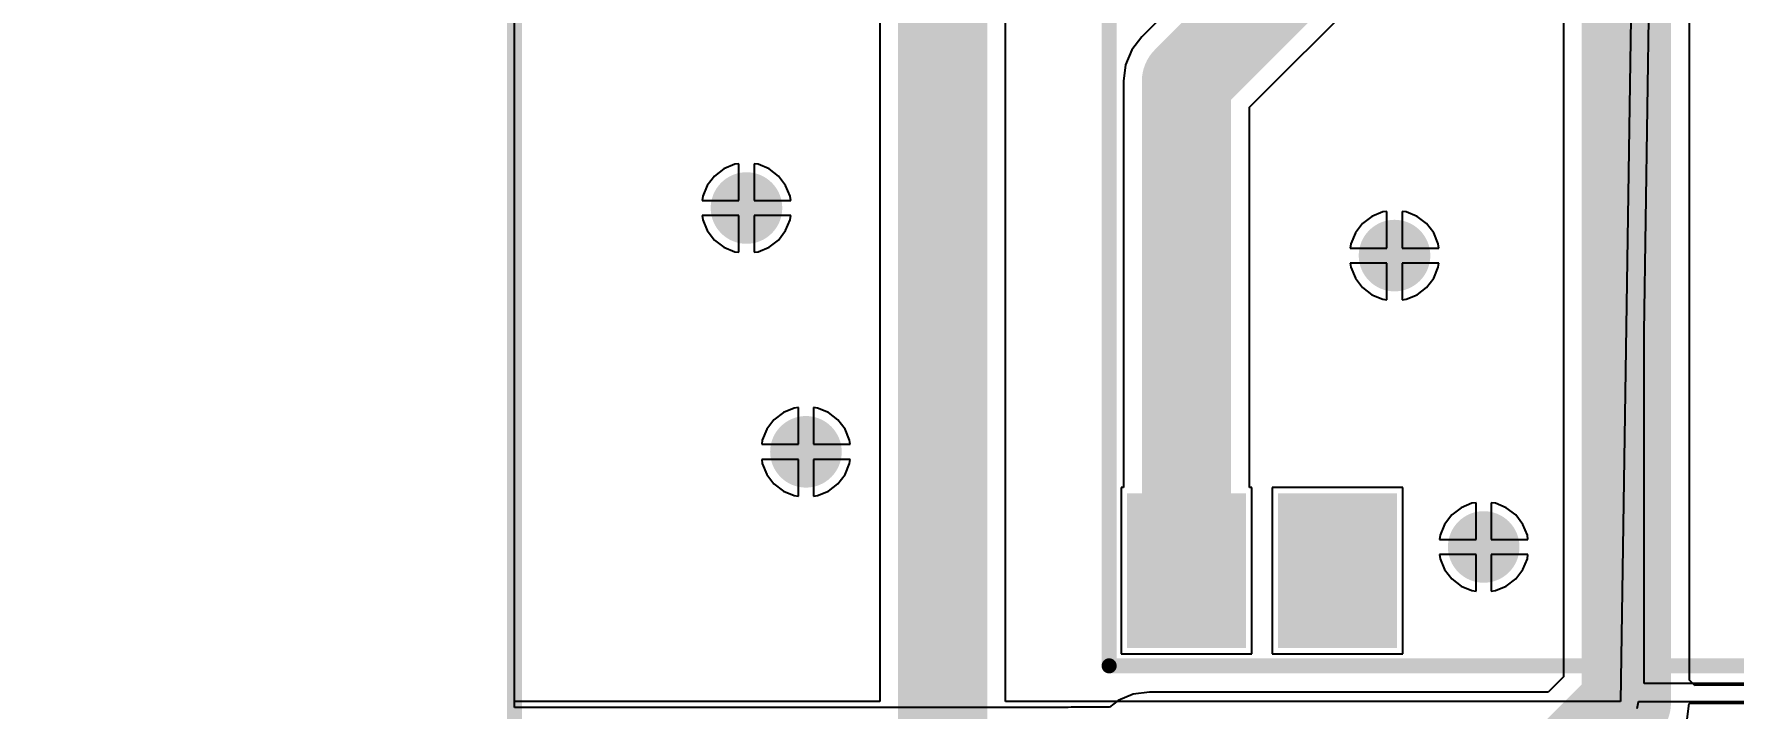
# Model space of a CAD drawing. Header units: millimetres. Extents: x -37 to 96, y -3 to 87.
# Drawn here: x -8.08 to 20.49, y 30.39 to 41.73 of the extents above; entities that cross this region are included whole.
import ezdxf

# ---------------------------------------------------------------- set-up
doc = ezdxf.new("R2010")
doc.units = ezdxf.units.MM
doc.layers.add('AM_5', color=3, linetype='Continuous', lineweight=25)
for name, color, linetype in [('BottomLayer', 5, 'Continuous'), ('BottomSolder', 6, 'Continuous'), ('Mechanical1', 6, 'Continuous'), ('MultiLayer', 9, 'Continuous'), ('TopLayer', 1, 'Continuous'), ('TopOverlay', 2, 'Continuous'), ('TopPaste', 8, 'Continuous'), ('TopSolder', 216, 'Continuous'), ('ViaHoleLayer', 16, 'Continuous')]:
    doc.layers.add(name, color=color, linetype=linetype)
doc.dimstyles.new('AM_ISO$0', dxfattribs={"dimtxt": 3.5, "dimasz": 3.5, "dimexe": 1, "dimexo": 1, "dimgap": 1.5, "dimtad": 1, "dimdsep": 46, "dimtxsty": 'Standard', "dimcen": 0, "dimclrd": 256, "dimclre": 256, "dimclrt": 2, "dimadec": 0, "dimazin": 2, "dimtp": 0.1, "dimtm": 0.1, "dimtfac": 0.71, "dimtdec": 3, "dimtmove": 0, "dimatfit": 3, "dimfxl": 1, "dimlwd": -1, "dimlwe": -1, "dimarcsym": 1})

# ---------------------------------------------------------------- blocks, each defined once
blk = doc.blocks.new('TMR1SM_SMD_28')
at = {"layer": 'TopLayer'}
for points in [[(-17.3, 14.34), (-14.9, 14.34), (-17.3, 16.14), (-14.9, 16.14)], [(-1.2, 14.34), (1.2, 14.34), (-1.2, 16.14), (1.2, 16.14)], [(-17.3, 11.8), (-14.9, 11.8), (-17.3, 13.6), (-14.9, 13.6)], [(-1.2, 11.8), (1.2, 11.8), (-1.2, 13.6), (1.2, 13.6)], [(-1.2, 1.64), (1.2, 1.64), (-1.2, 3.44), (1.2, 3.44)], [(-17.3, -0.9), (-14.9, -0.9), (-17.3, 0.9), (-14.9, 0.9)], [(-1.2, -0.9), (1.2, -0.9), (-1.2, 0.9), (1.2, 0.9)]]:
    blk.add_solid(points, dxfattribs=at)
at = {"layer": 'TopOverlay', "const_width": 0.254}
for points in [[(-17.7, -1.3), (-17.7, 16.5)], [(1.6, 16.5), (-17.7, 16.5)], [(1.6, -1.3), (1.6, 16.5)], [(-17.2, -1.3), (-17.7, -1.3)], [(1.6, -1.3), (-17.2, -1.3)]]:
    blk.add_lwpolyline(points, dxfattribs=at)
at = {"layer": 'TopOverlay', "const_width": 0.127}
for points in [[(-17.764, 16.5, 1), (-17.637, 16.5, 1)], [(-17.764, 16.5, 1), (-17.637, 16.5, 1)], [(1.536, 16.5, 1), (1.663, 16.5, 1)], [(1.536, 16.5, 1), (1.663, 16.5, 1)], [(-17.764, -1.3, 1), (-17.637, -1.3, 1)], [(-17.764, -1.3, 1), (-17.637, -1.3, 1)], [(-17.264, -1.3, 1), (-17.137, -1.3, 1)], [(-17.264, -1.3, 1), (-17.137, -1.3, 1)], [(1.536, -1.3, 1), (1.663, -1.3, 1)], [(1.536, -1.3, 1), (1.663, -1.3, 1)]]:
    blk.add_lwpolyline(points, format="xyb", close=True, dxfattribs=at)
at = {"layer": 'TopPaste'}
for points in [[(-17.3, 14.34), (-14.9, 14.34), (-17.3, 16.14), (-14.9, 16.14)], [(-1.2, 14.34), (1.2, 14.34), (-1.2, 16.14), (1.2, 16.14)], [(-17.3, 11.8), (-14.9, 11.8), (-17.3, 13.6), (-14.9, 13.6)], [(-1.2, 11.8), (1.2, 11.8), (-1.2, 13.6), (1.2, 13.6)], [(-1.2, 1.64), (1.2, 1.64), (-1.2, 3.44), (1.2, 3.44)], [(-17.3, -0.9), (-14.9, -0.9), (-17.3, 0.9), (-14.9, 0.9)], [(-1.2, -0.9), (1.2, -0.9), (-1.2, 0.9), (1.2, 0.9)]]:
    blk.add_solid(points, dxfattribs=at)
at = {"layer": 'TopSolder'}
for points in [[(-17.402, 14.238), (-14.798, 14.238), (-17.402, 16.242), (-14.798, 16.242)], [(-1.302, 14.238), (1.302, 14.238), (-1.302, 16.242), (1.302, 16.242)], [(-17.402, 11.698), (-14.798, 11.698), (-17.402, 13.702), (-14.798, 13.702)], [(-1.302, 11.698), (1.302, 11.698), (-1.302, 13.702), (1.302, 13.702)], [(-1.302, 1.538), (1.302, 1.538), (-1.302, 3.542), (1.302, 3.542)], [(-17.402, -1.002), (-14.798, -1.002), (-17.402, 1.002), (-14.798, 1.002)], [(-1.302, -1.002), (1.302, -1.002), (-1.302, 1.002), (1.302, 1.002)]]:
    blk.add_solid(points, dxfattribs=at)
blk = doc.blocks.new('*D63')
at = {"layer": 'AM_5', "linetype": 'ByBlock', "transparency": 16777216}
for p, q in [((3.836, 59.996), (-36.662, 59.825)), ((-35.647, 56.329), (-35.413, 0.766)), ((4.1, -2.568), (-36.398, -2.739))]:
    blk.add_line(p, q, dxfattribs=at)
at = {"layer": 'AM_5', "transparency": 16777216}
for points in [[(-35.064, 56.332), (-36.23, 56.327), (-35.662, 59.829)], [(-34.829, 0.768), (-35.996, 0.763), (-35.398, -2.734)]]:
    blk.add_solid(points, dxfattribs=at)
at = {"layer": 'Defpoints', "color": 0, "transparency": 16777216}
for p in [(4.836, 60), (5.1, -2.564), (-35.398, -2.734)]:
    blk.add_point(p, dxfattribs=at)
at = {"layer": 'AM_5', "color": 2, "transparency": 16777216, "insert": (-32.28, 28.561), "char_height": 3.5, "attachment_point": 5, "rotation": 270.2416}
blk.add_mtext('62.56', dxfattribs=at)

msp = doc.modelspace()

# ---------------------------------------------------------------- linework, layer by layer
at = {"layer": 'BottomLayer'}
for p, q in [((0, 30.5), (0, 55.1)), ((18.8, 43.7), (18.6, 30.5)), ((19, 36.71), (19.101, 43.394)), ((6.141, 42.521), (6.141, 30.5)), ((8.259, 30.5), (8.259, 42.083)), ((19, 30.806), (19, 36.71)), ((29.7, 30.806), (19, 30.806)), ((6.141, 30.5), (0, 30.5)), ((18.6, 30.5), (8.259, 30.5)), ((18.883, 30.383), (18.894, 30.439)), ((18.894, 30.439), (18.906, 30.495)), ((18.906, 30.495), (18.906, 30.5)), ((18.906, 30.5), (29.7, 30.5))]:
    msp.add_line(p, q, dxfattribs=at)
at = {"layer": 'BottomLayer', "const_width": 1.5}
msp.add_lwpolyline([(7.2, 27.1), (7.2, 42.521)], dxfattribs=at)
at = {"layer": 'BottomLayer', "const_width": 0.5}
for points in [[(3.65, 38.8, 1), (4.15, 38.8, 1)], [(14.55, 38, 1), (15.05, 38, 1)], [(4.65, 34.7, 1), (5.15, 34.7, 1)], [(16.05, 33.1, 1), (16.55, 33.1, 1)]]:
    msp.add_lwpolyline(points, format="xyb", close=True, dxfattribs=at)
at = {"layer": 'BottomSolder', "const_width": 0.602}
for points in [[(3.599, 38.8, 1), (4.201, 38.8, 1)], [(14.499, 38, 1), (15.101, 38, 1)], [(4.599, 34.7, 1), (5.201, 34.7, 1)], [(15.999, 33.1, 1), (16.601, 33.1, 1)]]:
    msp.add_lwpolyline(points, format="xyb", close=True, dxfattribs=at)
at = {"layer": 'Mechanical1', "const_width": 0.254}
msp.add_lwpolyline([(0, 2.5), (0, 55.1)], dxfattribs=at)
at = {"layer": 'MultiLayer', "const_width": 0.5}
for points in [[(3.65, 38.8, 1), (4.15, 38.8, 1)], [(14.55, 38, 1), (15.05, 38, 1)], [(4.65, 34.7, 1), (5.15, 34.7, 1)], [(16.05, 33.1, 1), (16.55, 33.1, 1)]]:
    msp.add_lwpolyline(points, format="xyb", close=True, dxfattribs=at)
at = {"layer": 'TopLayer'}
for p, q in [((0, 30.4), (0, 54.5)), ((17.641, 44.579), (17.641, 30.917)), ((12.841, 43.971), (10.551, 41.681)), ((12.359, 40.494), (14.649, 42.783)), ((19.759, 30.862), (19.759, 42.641)), ((10.383, 41.462), (10.277, 41.206)), ((10.551, 41.681), (10.383, 41.462)), ((10.277, 41.206), (10.241, 40.932)), ((10.241, 40.932), (10.241, 40.932)), ((10.241, 40.932), (10.241, 34.1)), ((12.359, 34.1), (12.359, 40.494)), ((3.52, 39.459), (3.362, 39.338)), ((3.703, 39.535), (3.52, 39.459)), ((3.773, 39.544), (3.703, 39.535)), ((3.773, 38.927), (3.773, 39.544)), ((4.097, 39.535), (4.027, 39.544)), ((4.027, 39.544), (4.027, 38.927)), ((4.28, 39.459), (4.097, 39.535)), ((4.438, 39.338), (4.28, 39.459)), ((3.241, 39.18), (3.165, 38.997)), ((3.362, 39.338), (3.241, 39.18)), ((4.559, 39.18), (4.438, 39.338)), ((4.635, 38.997), (4.559, 39.18)), ((3.165, 38.997), (3.156, 38.927)), ((3.156, 38.927), (3.773, 38.927)), ((4.027, 38.927), (4.644, 38.927)), ((4.644, 38.927), (4.635, 38.997)), ((3.773, 38.673), (3.156, 38.673)), ((3.156, 38.673), (3.165, 38.603)), ((3.165, 38.603), (3.241, 38.42)), ((3.773, 38.056), (3.773, 38.673)), ((4.644, 38.673), (4.027, 38.673)), ((4.027, 38.673), (4.027, 38.056)), ((4.559, 38.42), (4.635, 38.603)), ((4.635, 38.603), (4.644, 38.673)), ((14.42, 38.659), (14.262, 38.538)), ((14.603, 38.735), (14.42, 38.659)), ((14.673, 38.744), (14.603, 38.735)), ((14.673, 38.127), (14.673, 38.744)), ((14.997, 38.735), (14.927, 38.744)), ((14.927, 38.744), (14.927, 38.127)), ((15.18, 38.659), (14.997, 38.735)), ((15.338, 38.538), (15.18, 38.659)), ((3.241, 38.42), (3.362, 38.262)), ((4.438, 38.262), (4.559, 38.42)), ((14.141, 38.38), (14.065, 38.197)), ((14.262, 38.538), (14.141, 38.38)), ((15.459, 38.38), (15.338, 38.538)), ((15.535, 38.197), (15.459, 38.38)), ((3.362, 38.262), (3.52, 38.141)), ((3.52, 38.141), (3.703, 38.065)), ((3.703, 38.065), (3.773, 38.056)), ((4.027, 38.056), (4.097, 38.065)), ((4.097, 38.065), (4.28, 38.141)), ((4.28, 38.141), (4.438, 38.262)), ((14.065, 38.197), (14.056, 38.127)), ((14.056, 38.127), (14.673, 38.127)), ((14.927, 38.127), (15.544, 38.127)), ((15.544, 38.127), (15.535, 38.197)), ((14.673, 37.873), (14.056, 37.873)), ((14.056, 37.873), (14.065, 37.803)), ((14.065, 37.803), (14.141, 37.62)), ((14.673, 37.256), (14.673, 37.873)), ((15.544, 37.873), (14.927, 37.873)), ((14.927, 37.873), (14.927, 37.256)), ((15.459, 37.62), (15.535, 37.803)), ((15.535, 37.803), (15.544, 37.873)), ((14.141, 37.62), (14.262, 37.462)), ((14.262, 37.462), (14.42, 37.341)), ((15.18, 37.341), (15.338, 37.462)), ((15.338, 37.462), (15.459, 37.62)), ((14.42, 37.341), (14.603, 37.265)), ((14.603, 37.265), (14.673, 37.256)), ((14.927, 37.256), (14.997, 37.265)), ((14.997, 37.265), (15.18, 37.341)), ((4.773, 35.444), (4.703, 35.435)), ((4.773, 34.827), (4.773, 35.444)), ((5.097, 35.435), (5.027, 35.444)), ((5.027, 35.444), (5.027, 34.827)), ((4.362, 35.238), (4.241, 35.08)), ((4.52, 35.359), (4.362, 35.238)), ((4.703, 35.435), (4.52, 35.359)), ((5.28, 35.359), (5.097, 35.435)), ((5.438, 35.238), (5.28, 35.359)), ((5.559, 35.08), (5.438, 35.238)), ((4.165, 34.897), (4.156, 34.827)), ((4.241, 35.08), (4.165, 34.897)), ((5.635, 34.897), (5.559, 35.08)), ((5.644, 34.827), (5.635, 34.897)), ((4.156, 34.827), (4.773, 34.827)), ((5.027, 34.827), (5.644, 34.827)), ((4.773, 34.573), (4.156, 34.573)), ((4.156, 34.573), (4.165, 34.503)), ((4.165, 34.503), (4.241, 34.32)), ((4.241, 34.32), (4.362, 34.162)), ((4.773, 33.956), (4.773, 34.573)), ((5.644, 34.573), (5.027, 34.573)), ((5.027, 34.573), (5.027, 33.956)), ((5.438, 34.162), (5.559, 34.32)), ((5.559, 34.32), (5.635, 34.503)), ((5.635, 34.503), (5.644, 34.573)), ((4.362, 34.162), (4.52, 34.041)), ((4.52, 34.041), (4.703, 33.965)), ((5.097, 33.965), (5.28, 34.041)), ((5.28, 34.041), (5.438, 34.162)), ((10.241, 34.1), (10.2, 34.1)), ((10.2, 34.1), (10.2, 31.3)), ((12.4, 34.1), (12.359, 34.1)), ((12.4, 31.3), (12.4, 34.1)), ((14.94, 34.1), (12.74, 34.1)), ((12.74, 34.1), (12.74, 31.3)), ((14.94, 31.3), (14.94, 34.1)), ((4.703, 33.965), (4.773, 33.956)), ((5.027, 33.956), (5.097, 33.965)), ((15.92, 33.759), (15.762, 33.638)), ((16.103, 33.835), (15.92, 33.759)), ((16.173, 33.844), (16.103, 33.835)), ((16.173, 33.227), (16.173, 33.844)), ((16.497, 33.835), (16.427, 33.844)), ((16.427, 33.844), (16.427, 33.227)), ((16.68, 33.759), (16.497, 33.835)), ((16.838, 33.638), (16.68, 33.759)), ((15.641, 33.48), (15.565, 33.297)), ((15.762, 33.638), (15.641, 33.48)), ((16.959, 33.48), (16.838, 33.638)), ((17.035, 33.297), (16.959, 33.48)), ((15.565, 33.297), (15.556, 33.227)), ((15.556, 33.227), (16.173, 33.227)), ((16.427, 33.227), (17.044, 33.227)), ((17.044, 33.227), (17.035, 33.297)), ((16.173, 32.973), (15.556, 32.973)), ((15.556, 32.973), (15.565, 32.903)), ((15.565, 32.903), (15.641, 32.72)), ((16.173, 32.356), (16.173, 32.973)), ((17.044, 32.973), (16.427, 32.973)), ((16.427, 32.973), (16.427, 32.356)), ((16.959, 32.72), (17.035, 32.903)), ((17.035, 32.903), (17.044, 32.973)), ((15.641, 32.72), (15.762, 32.562)), ((16.838, 32.562), (16.959, 32.72)), ((15.762, 32.562), (15.92, 32.441)), ((15.92, 32.441), (16.103, 32.365)), ((16.103, 32.365), (16.173, 32.356)), ((16.427, 32.356), (16.497, 32.365)), ((16.497, 32.365), (16.68, 32.441)), ((16.68, 32.441), (16.838, 32.562)), ((10.2, 31.3), (12.4, 31.3)), ((12.74, 31.3), (14.94, 31.3)), ((17.641, 30.917), (17.383, 30.659)), ((10.405, 30.623), (10.149, 30.517)), ((10.679, 30.659), (10.405, 30.623)), ((17.383, 30.659), (10.679, 30.659)), ((19.849, 30.772), (19.759, 30.862)), ((29.909, 30.806), (19.849, 30.772)), ((9.31, 30.4), (0, 30.4)), ((9.363, 30.407), (9.31, 30.4)), ((10.005, 30.407), (9.363, 30.407)), ((10.149, 30.517), (10.005, 30.407)), ((19.723, 30.205), (19.757, 30.466)), ((19.757, 30.466), (29.91, 30.5))]:
    msp.add_line(p, q, dxfattribs=at)
at = {"layer": 'TopLayer', "const_width": 1.5}
for points in [[(18.7, 30.479), (18.7, 44.579)], [(11.3, 40.932), (13.9, 43.532)], [(11.3, 32.7), (11.3, 40.932)], [(17.821, 29.6), (18.7, 30.479)]]:
    msp.add_lwpolyline(points, dxfattribs=at)
at = {"layer": 'TopLayer'}
for points, const_width in [([(10.925, 40.932, 1), (11.675, 40.932, 1)], 0.75), ([(10.925, 40.932, 1), (11.675, 40.932, 1)], 0.75), ([(3.65, 38.8, 1), (4.15, 38.8, 1)], 0.5), ([(14.55, 38, 1), (15.05, 38, 1)], 0.5), ([(4.65, 34.7, 1), (5.15, 34.7, 1)], 0.5), ([(10.925, 32.7, 1), (11.675, 32.7, 1)], 0.75), ([(16.05, 33.1, 1), (16.55, 33.1, 1)], 0.5), ([(18.325, 30.479, 1), (19.075, 30.479, 1)], 0.75), ([(18.325, 30.479, 1), (19.075, 30.479, 1)], 0.75)]:
    msp.add_lwpolyline(points, format="xyb", close=True, dxfattribs=dict(at, const_width=const_width))
at = {"layer": 'TopSolder', "const_width": 0.602}
for points in [[(3.599, 38.8, 1), (4.201, 38.8, 1)], [(14.499, 38, 1), (15.101, 38, 1)], [(4.599, 34.7, 1), (5.201, 34.7, 1)], [(15.999, 33.1, 1), (16.601, 33.1, 1)]]:
    msp.add_lwpolyline(points, format="xyb", close=True, dxfattribs=at)
at = {"layer": 'ViaHoleLayer', "const_width": 0.3}
for points in [[(3.75, 38.8, 1), (4.05, 38.8, 1)], [(14.65, 38, 1), (14.95, 38, 1)], [(4.75, 34.7, 1), (5.05, 34.7, 1)], [(16.15, 33.1, 1), (16.45, 33.1, 1)]]:
    msp.add_lwpolyline(points, format="xyb", close=True, dxfattribs=at)

# ---------------------------------------------------------------- block references
at = {"rotation": 270}
msp.add_blockref('TMR1SM_SMD_28', (11.3, 32.7), dxfattribs=at)

# ---------------------------------------------------------------- dimensions: what is measured, and where the dimension line sits
at = {"layer": 'AM_5'}
dim = msp.add_aligned_dim(p1=(4.836, 60), p2=(5.1, -2.564), distance=-40.498, dimstyle='AM_ISO$0', override={"dimpost": ''}, dxfattribs=at)
dim.commit()
dim.dimension.update_dxf_attribs({"geometry": '*D63', "text_midpoint": (-32.28, 28.561)})

doc.saveas('drawing.dxf')
